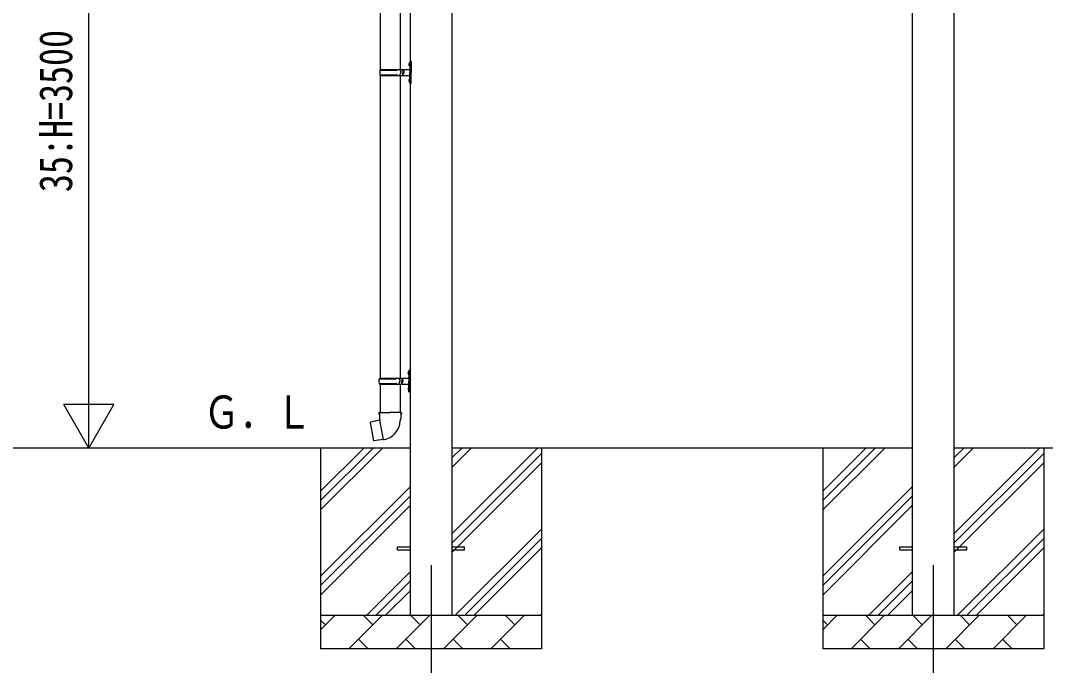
# Model space of a CAD drawing. Units: millimetres, scale not verified. Extents: x -12615 to 12615, y -8910 to 8910.
# Drawn here: x -4010 to -947, y -5632 to -3704 of the extents above; entities that cross this region are included whole.
import ezdxf
from ezdxf.enums import TextEntityAlignment as Align

# ---------------------------------------------------------------- set-up
doc = ezdxf.new("R2010")
doc.units = ezdxf.units.MM
doc.header["$LTSCALE"] = 40
for name, color, linetype in [('0-3_YKK_12', 2, 'Continuous'), ('0-4_YKK_13', 4, 'Continuous'), ('0-5_YKK_A1', 4, 'Continuous'), ('0-6_YKK_D', 6, 'Continuous')]:
    doc.layers.add(name, color=color, linetype=linetype)
doc.styles.add('ＭＳ ゴシック', font='')
doc.styles.get('ＭＳ ゴシック').set_extended_font_data('MS Gothic')

msp = doc.modelspace()

# ---------------------------------------------------------------- linework, layer by layer
at = {"layer": '0-3_YKK_12'}
for p, q in [((-2782.8, -5332.18), (-2782.8, -5832.18)), ((-1282.8, -5332.18), (-1282.8, -5832.18))]:
    msp.add_line(p, q, dxfattribs=at)
at = {"layer": '0-4_YKK_13'}
for p, q in [((-2935.3, -2962.74), (-2935.3, -3850.68)), ((-2875.3, -2962.74), (-2875.3, -3850.68)), ((-2846.8, -3827.68), (-2843.8, -3826.18)), ((-2843.8, -3826.18), (-2843.8, -3859.68)), ((-2843.8, -3826.18), (-2842.8, -3826.18)), ((-2842.8, -3826.18), (-2842.8, -3859.68)), ((-2935.8, -3852.68), (-2885.47, -3852.68)), ((-2934.8, -3850.68), (-2848.8, -3850.68)), ((-2934.8, -3850.68), (-2934.8, -3852.68)), ((-2875.8, -3850.68), (-2875.8, -3855.18)), ((-2875.8, -3855.18), (-2873.8, -3855.18)), ((-2873.8, -3855.18), (-2873.8, -3859.68)), ((-2867.8, -3850.68), (-2867.8, -3859.68)), ((-2867.8, -3855.18), (-2864.8, -3855.18)), ((-2864.8, -3855.18), (-2864.8, -3859.68)), ((-2849.1, -3833.54), (-2847.06, -3834.53)), ((-2847.83, -3831.53), (-2847.2, -3831.53)), ((-2847.83, -3831.53), (-2847.83, -3839.83)), ((-2847.83, -3839.83), (-2847.2, -3839.83)), ((-2847.2, -3831.53), (-2847.2, -3839.83)), ((-2847.2, -3831.53), (-2846.8, -3831.93)), ((-2847.2, -3839.83), (-2846.8, -3839.43)), ((-2847.06, -3834.53), (-2846.45, -3835.68)), ((-2846.8, -3827.68), (-2846.8, -3859.68)), ((-2846.8, -3831.93), (-2846.8, -3839.43)), ((-2935.8, -3866.68), (-2885.47, -3866.68)), ((-2935.3, -3868.68), (-2935.3, -4773.18)), ((-2934.8, -3868.68), (-2934.8, -3866.68)), ((-2934.8, -3868.68), (-2848.8, -3868.68)), ((-2875.8, -3868.68), (-2875.8, -3864.18)), ((-2875.8, -3864.18), (-2873.8, -3864.18)), ((-2875.3, -3868.68), (-2875.3, -4773.18)), ((-2873.8, -3864.18), (-2873.8, -3859.68)), ((-2867.8, -3868.68), (-2867.8, -3859.68)), ((-2867.8, -3864.18), (-2864.8, -3864.18)), ((-2864.8, -3864.18), (-2864.8, -3859.68)), ((-2849.1, -3881.54), (-2847.06, -3882.53)), ((-2847.83, -3879.53), (-2847.2, -3879.53)), ((-2847.83, -3879.53), (-2847.83, -3887.83)), ((-2847.83, -3887.83), (-2847.2, -3887.83)), ((-2847.2, -3879.53), (-2847.2, -3887.83)), ((-2847.2, -3879.53), (-2846.8, -3879.93)), ((-2847.2, -3887.83), (-2846.8, -3887.43)), ((-2847.06, -3882.53), (-2846.45, -3883.68)), ((-2846.8, -3891.68), (-2846.8, -3859.68)), ((-2846.8, -3879.93), (-2846.8, -3887.43)), ((-2843.8, -3893.18), (-2843.8, -3859.68)), ((-2842.8, -3893.18), (-2842.8, -3859.68)), ((-2846.8, -3891.68), (-2843.8, -3893.18)), ((-2843.8, -3893.18), (-2842.8, -3893.18)), ((-2938.3, -4775.18), (-2887.97, -4775.18)), ((-2937.3, -4773.18), (-2851.3, -4773.18)), ((-2937.3, -4773.18), (-2937.3, -4775.18)), ((-2878.3, -4773.18), (-2878.3, -4777.68)), ((-2870.3, -4773.18), (-2870.3, -4782.18)), ((-2851.6, -4756.04), (-2849.56, -4757.03)), ((-2850.33, -4754.03), (-2849.7, -4754.03)), ((-2850.33, -4754.03), (-2850.33, -4762.33)), ((-2850.33, -4762.33), (-2849.7, -4762.33)), ((-2849.7, -4754.03), (-2849.7, -4762.33)), ((-2849.7, -4754.03), (-2849.3, -4754.43)), ((-2849.7, -4762.33), (-2849.3, -4761.93)), ((-2849.56, -4757.03), (-2848.95, -4758.18)), ((-2849.3, -4750.18), (-2846.3, -4748.68)), ((-2849.3, -4750.18), (-2849.3, -4782.18)), ((-2849.3, -4754.43), (-2849.3, -4761.93)), ((-2846.3, -4748.68), (-2846.3, -4782.18)), ((-2846.3, -4748.68), (-2845.3, -4748.68)), ((-2845.3, -4748.68), (-2845.3, -4782.18)), ((-2938.3, -4789.18), (-2887.97, -4789.18)), ((-2937.3, -4791.18), (-2937.3, -4789.18)), ((-2937.3, -4791.18), (-2851.3, -4791.18)), ((-2935.3, -4791.18), (-2935.3, -4876.11)), ((-2878.3, -4777.68), (-2876.3, -4777.68)), ((-2878.3, -4791.18), (-2878.3, -4786.68)), ((-2878.3, -4786.68), (-2876.3, -4786.68)), ((-2876.3, -4777.68), (-2876.3, -4782.18)), ((-2876.3, -4786.68), (-2876.3, -4782.18)), ((-2875.3, -4791.18), (-2875.3, -4876.11)), ((-2870.3, -4777.68), (-2867.3, -4777.68)), ((-2870.3, -4791.18), (-2870.3, -4782.18)), ((-2870.3, -4786.68), (-2867.3, -4786.68)), ((-2867.3, -4777.68), (-2867.3, -4782.18)), ((-2867.3, -4786.68), (-2867.3, -4782.18)), ((-2851.6, -4804.04), (-2849.56, -4805.03)), ((-2850.33, -4802.03), (-2849.7, -4802.03)), ((-2850.33, -4802.03), (-2850.33, -4810.33)), ((-2849.7, -4802.03), (-2849.7, -4810.33)), ((-2849.7, -4802.03), (-2849.3, -4802.43)), ((-2849.56, -4805.03), (-2848.95, -4806.18)), ((-2849.3, -4814.18), (-2849.3, -4782.18)), ((-2849.3, -4802.43), (-2849.3, -4809.93)), ((-2846.3, -4815.68), (-2846.3, -4782.18)), ((-2845.3, -4815.68), (-2845.3, -4782.18)), ((-2850.33, -4810.33), (-2849.7, -4810.33)), ((-2849.7, -4810.33), (-2849.3, -4809.93)), ((-2849.3, -4814.18), (-2846.3, -4815.68)), ((-2846.3, -4815.68), (-2845.3, -4815.68)), ((-2937.15, -4876.11), (-2939.3, -4876.89)), ((-2939.3, -4876.89), (-2939.3, -4880.51)), ((-2939.3, -4880.51), (-2937.06, -4881.33)), ((-2937.15, -4876.11), (-2905.3, -4876.11)), ((-2937.15, -4876.11), (-2937.06, -4881.33)), ((-2937.06, -4881.33), (-2936.8, -4896.11)), ((-2936.8, -4896.11), (-2935.45, -4898.11)), ((-2925.54, -4956.61), (-2935.67, -4899.13)), ((-2935.65, -4898.31), (-2935.65, -4899.02)), ((-2935.45, -4898.11), (-2935.48, -4898.12)), ((-2873.45, -4876.11), (-2905.3, -4876.11)), ((-2875.11, -4898.05), (-2875.19, -4900.21)), ((-2873.8, -4896.11), (-2875.11, -4898.05)), ((-2871.3, -4880.51), (-2873.54, -4881.33)), ((-2873.45, -4876.11), (-2871.3, -4876.89)), ((-2871.3, -4876.89), (-2871.3, -4880.51)), ((-2963.76, -4904.56), (-2964.57, -4905.73)), ((-2964.57, -4905.73), (-2954.95, -4960.29)), ((-2935.89, -4899.31), (-2963.76, -4904.56)), ((-2951.02, -4901.96), (-2951.23, -4902.2)), ((-2940.93, -4959.2), (-2941.21, -4959.05)), ((-2925.24, -4957.37), (-2925.48, -4956.71)), ((-2882.8, -5277.68), (-2845.3, -5277.68)), ((-2882.8, -5286.68), (-2882.8, -5277.68)), ((-2882.8, -5286.68), (-2845.3, -5286.68)), ((-2720.3, -5277.68), (-2682.8, -5277.68)), ((-2720.3, -5286.68), (-2682.8, -5286.68)), ((-2682.8, -5286.68), (-2682.8, -5277.68)), ((-1382.8, -5277.68), (-1345.3, -5277.68)), ((-1382.8, -5286.68), (-1382.8, -5277.68)), ((-1382.8, -5286.68), (-1345.3, -5286.68)), ((-1220.3, -5277.68), (-1182.8, -5277.68)), ((-1220.3, -5286.68), (-1182.8, -5286.68)), ((-1182.8, -5286.68), (-1182.8, -5277.68))]:
    msp.add_line(p, q, dxfattribs=at)
for points in [[(-2849.1, -3837.83), (-2847.06, -3836.83), (-2846.45, -3835.68)], [(-2849.1, -3885.83), (-2847.06, -3884.83), (-2846.45, -3883.68)], [(-2851.6, -4760.33), (-2849.56, -4759.33), (-2848.95, -4758.18)], [(-2851.6, -4808.33), (-2849.56, -4807.33), (-2848.95, -4806.18)], [(-2873.45, -4876.11), (-2873.54, -4881.33), (-2873.8, -4896.11)], [(-2948.77, -4901.74), (-2949.05, -4901.59), (-2951.02, -4901.96)], [(-2925.81, -4956.51), (-2953.79, -4961.11), (-2954.95, -4960.29)], [(-2938.74, -4958.64), (-2938.95, -4958.88), (-2940.93, -4959.2)]]:
    msp.add_lwpolyline(points, dxfattribs=at)
for centre, radius, start, end in [((-2887.05, -3859.68), 49.25, 171.82876, 180.00002), ((-2885.47, -3850.68), 2, 270, 359.99998), ((-2843.5, -3835.68), 6, 136.21765, 223.78235), ((-2848.8, -3848.68), 2, 270, 359.99998), ((-2887.05, -3859.68), 49.25, 180.00002, 188.17127), ((-2885.47, -3868.68), 2, 0.00005, 90.00004), ((-2843.5, -3883.68), 6, 136.21765, 223.78235), ((-2848.8, -3870.68), 2, 0.00005, 90.00004), ((-2889.55, -4782.18), 49.25, 171.82876, 180.00002), ((-2887.97, -4773.18), 2, 270, 359.99998), ((-2846, -4758.18), 6, 136.21765, 223.78235), ((-2851.3, -4771.18), 2, 270, 359.99998), ((-2889.55, -4782.18), 49.25, 180.00002, 188.17127), ((-2887.97, -4791.18), 2, 0.00005, 90.00004), ((-2846, -4806.18), 6, 136.21765, 223.78235), ((-2851.3, -4793.18), 2, 0.00005, 90.00004), ((-2935.95, -4899.02), 0.3, 280.66842, 0), ((-2935.45, -4898.31), 0.2, 100, 180), ((-2935.45, -4898.11), 60.3, 279.96938, 358), ((-2925.76, -4956.81), 0.3, 20, 99.33158), ((-2925.05, -4957.3), 0.2, 200, 279.96938)]:
    msp.add_arc(centre, radius, start, end, dxfattribs=at)
at = {"layer": '0-5_YKK_A1'}
for p, q in [((-1345.3, -2635.18), (-1345.3, -5482.18)), ((-1220.3, -5482.18), (-1220.3, -2635.18)), ((-2845.3, -2685.18), (-2845.3, -5482.18)), ((-2720.3, -5482.18), (-2720.3, -2685.18)), ((-2845.3, -4982.18), (-3643.46, -4982.18)), ((-3112.8, -4982.18), (-3112.8, -5582.18)), ((-3112.8, -5167.23), (-2927.75, -4982.18)), ((-3112.8, -5138.95), (-2956.04, -4982.18)), ((-3112.8, -5110.67), (-2984.32, -4982.18)), ((-1345.3, -4982.18), (-2720.3, -4982.18)), ((-2720.3, -5237.28), (-2465.2, -4982.18)), ((-2720.3, -5039.29), (-2663.19, -4982.18)), ((-2720.3, -5011.01), (-2691.48, -4982.18)), ((-2452.8, -4982.18), (-2452.8, -5582.18)), ((-1612.8, -4982.18), (-1612.8, -5582.18)), ((-1612.8, -5167.23), (-1427.75, -4982.18)), ((-1612.8, -5138.95), (-1456.04, -4982.18)), ((-1612.8, -5110.67), (-1484.32, -4982.18)), ((154.7, -4982.18), (-1220.3, -4982.18)), ((-1220.3, -5237.28), (-965.2, -4982.18)), ((-1220.3, -5039.29), (-1163.19, -4982.18)), ((-1220.3, -5011.01), (-1191.48, -4982.18)), ((-952.8, -4982.18), (-952.8, -5582.18)), ((-2720.3, -5265.57), (-2452.8, -4998.07)), ((-1220.3, -5265.57), (-952.8, -4998.07)), ((-2720.3, -5293.85), (-2452.8, -5026.35)), ((-1220.3, -5293.85), (-952.8, -5026.35)), ((-3112.8, -5365.22), (-2845.3, -5097.72)), ((-1612.8, -5365.22), (-1345.3, -5097.72)), ((-3112.8, -5393.51), (-2845.3, -5126.01)), ((-1612.8, -5393.51), (-1345.3, -5126.01)), ((-3112.8, -5421.79), (-2845.3, -5154.29)), ((-1612.8, -5421.79), (-1345.3, -5154.29)), ((-2710.64, -5482.18), (-2452.8, -5224.34)), ((-1210.64, -5482.18), (-952.8, -5224.34)), ((-2682.36, -5482.18), (-2452.8, -5252.62)), ((-1182.36, -5482.18), (-952.8, -5252.62)), ((-2654.08, -5482.18), (-2452.8, -5280.91)), ((-1154.08, -5482.18), (-952.8, -5280.91)), ((-2975.2, -5482.18), (-2845.3, -5352.28)), ((-1475.2, -5482.18), (-1345.3, -5352.28)), ((-2946.92, -5482.18), (-2845.3, -5380.57)), ((-1446.92, -5482.18), (-1345.3, -5380.57)), ((-2918.63, -5482.18), (-2845.3, -5408.85)), ((-1418.63, -5482.18), (-1345.3, -5408.85)), ((-2456.09, -5482.18), (-2452.8, -5478.9)), ((-956.09, -5482.18), (-952.8, -5478.9)), ((-3112.8, -5482.18), (-2452.8, -5482.18)), ((-3112.8, -5525.08), (-3069.91, -5482.18)), ((-3098.46, -5510.74), (-3112.8, -5496.4)), ((-3028.49, -5582.18), (-2928.49, -5482.18)), ((-2957.04, -5510.74), (-2985.59, -5482.18)), ((-2887.07, -5582.18), (-2787.07, -5482.18)), ((-2815.62, -5510.74), (-2844.17, -5482.18)), ((-2745.64, -5582.18), (-2645.64, -5482.18)), ((-2674.2, -5510.74), (-2702.75, -5482.18)), ((-2604.22, -5582.18), (-2504.22, -5482.18)), ((-2532.78, -5510.74), (-2561.33, -5482.18)), ((-1612.8, -5482.18), (-952.8, -5482.18)), ((-1612.8, -5525.08), (-1569.91, -5482.18)), ((-1598.46, -5510.74), (-1612.8, -5496.4)), ((-1528.49, -5582.18), (-1428.49, -5482.18)), ((-1457.04, -5510.74), (-1485.59, -5482.18)), ((-1387.07, -5582.18), (-1287.07, -5482.18)), ((-1315.62, -5510.74), (-1344.17, -5482.18)), ((-1245.64, -5582.18), (-1145.64, -5482.18)), ((-1174.2, -5510.74), (-1202.75, -5482.18)), ((-1104.22, -5582.18), (-1004.22, -5482.18)), ((-1032.78, -5510.74), (-1061.33, -5482.18)), ((-2999.93, -5553.63), (-2971.38, -5582.18)), ((-2858.51, -5553.63), (-2829.96, -5582.18)), ((-2717.09, -5553.63), (-2688.54, -5582.18)), ((-2575.67, -5553.63), (-2547.12, -5582.18)), ((-1499.93, -5553.63), (-1471.38, -5582.18)), ((-1358.51, -5553.63), (-1329.96, -5582.18)), ((-1217.09, -5553.63), (-1188.54, -5582.18)), ((-1075.67, -5553.63), (-1047.12, -5582.18)), ((-2452.8, -5582.18), (-3112.8, -5582.18)), ((-952.8, -5582.18), (-1612.8, -5582.18))]:
    msp.add_line(p, q, dxfattribs=at)
at = {"layer": '0-6_YKK_D'}
for p, q in [((-3805.41, -4832.18), (-3805.41, -2832.18)), ((-3805.41, -4982.18), (-3805.41, -4722.38)), ((-3805.41, -4982.18), (-3880.41, -4852.28)), ((-3730.41, -4852.28), (-3880.41, -4852.28)), ((-3805.41, -4982.18), (-3730.41, -4852.28)), ((-3609.44, -4982.18), (-4806.41, -4982.18)), ((-3609.44, -4982.18), (-3806.41, -4982.18))]:
    msp.add_line(p, q, dxfattribs=at)

# ---------------------------------------------------------------- texts
at = {"layer": '0-5_YKK_A1', "style": 'ＭＳ ゴシック', "width": 0.8}
msp.add_text('Ｇ．Ｌ', height=98.97, dxfattribs=at).set_placement((-3462.75, -4953.73), align=Align.BOTTOM_LEFT)
at = {"layer": '0-6_YKK_D', "style": 'ＭＳ ゴシック', "width": 0.8}
msp.add_text('35:H=3500', height=98.97, rotation=90, dxfattribs=at).set_placement((-3825.41, -4217.38), align=Align.BOTTOM_LEFT)

doc.saveas('drawing.dxf')
